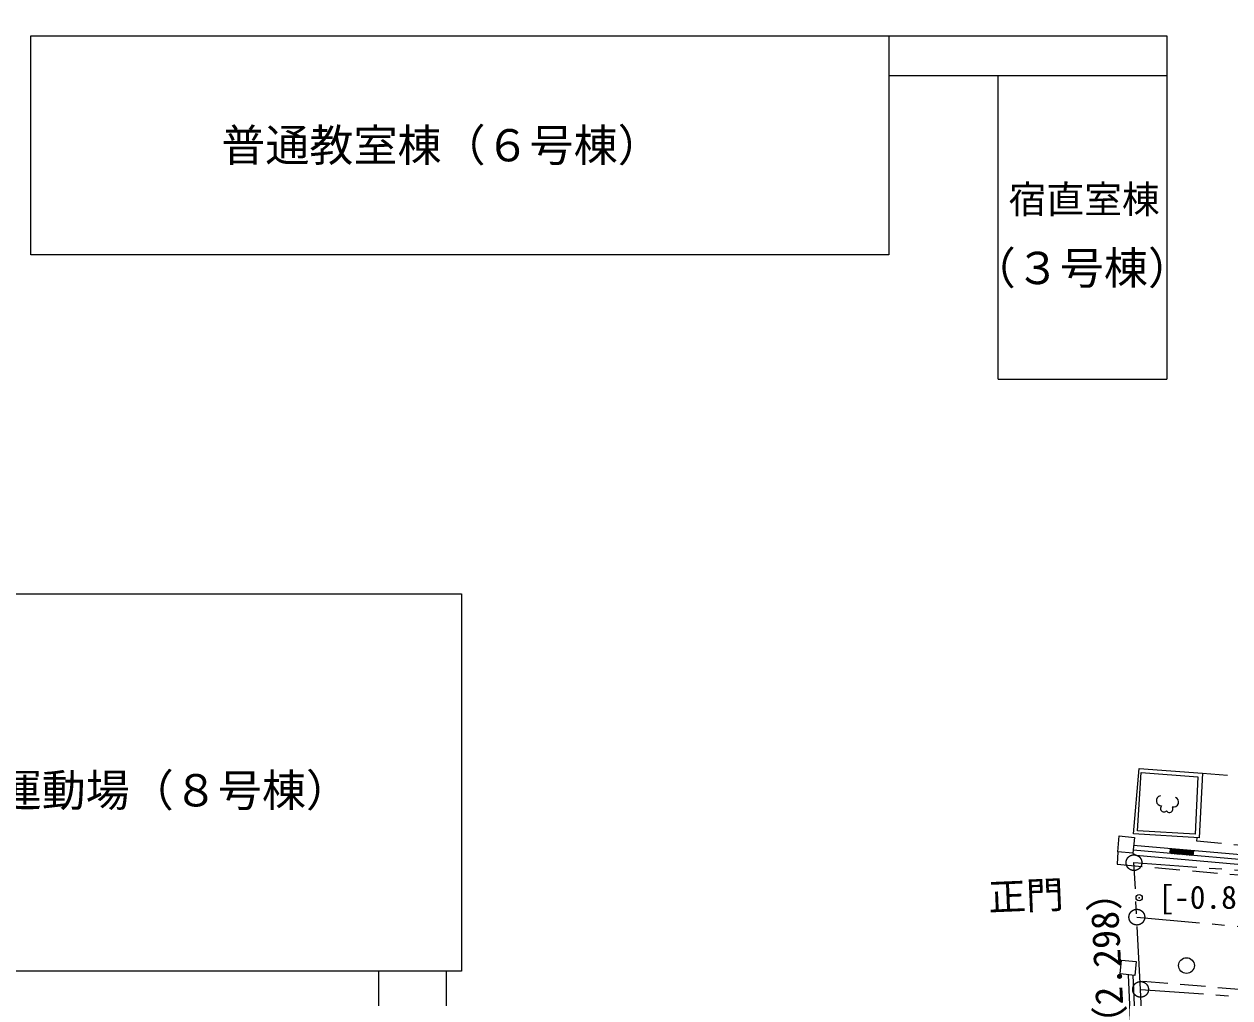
# Model space of a CAD drawing. Units: millimetres at full size, sheet at 1:400; details may follow other scales. Extents: x -117226 to 115574, y -80033 to 82367.
# Drawn here: x -859 to 37455, y 10407 to 41334 of the extents above; entities that cross this region are included whole.
import ezdxf
from ezdxf.enums import TextEntityAlignment as Align

# ---------------------------------------------------------------- set-up
doc = ezdxf.new("R2010")
doc.units = ezdxf.units.MM
doc.header["$LTSCALE"] = 400
doc.header["$PDMODE"] = 32
doc.header["$PDSIZE"] = 200
doc.linetypes.add('CHAIN1', pattern=[8, 5, -1, 1, -1])
doc.linetypes.add('DASHED2', pattern=[3, 2, -1])
for name, color, linetype, lineweight in [('0-0_通芯', 7, 'CHAIN1', 9), ('0-9_文字', 3, 'Continuous', 9), ('9-9_文字', 3, 'Continuous', 13), ('E-1_太線', 4, 'Continuous', 5)]:
    doc.layers.add(name, color=color, linetype=linetype, lineweight=lineweight)
doc.layers.add('5-9_文字', color=2, linetype='Continuous')
doc.layers.add('7-E_ その他', color=3, linetype='Continuous')
doc.styles.add('ＭＳ ゴシック', font='')
doc.styles.get('ＭＳ ゴシック').set_extended_font_data('MS Gothic')

msp = doc.modelspace()

# ---------------------------------------------------------------- linework, layer by layer
at = {"layer": '0-0_通芯'}
msp.add_line((34497.4, 12970.6), (58814.5, 10795.7), dxfattribs=at)
for points in [[(34617.5, 10675.5), (34406.8, 14701.2), (55169, 13212.1)], [(35524.5, -10210.3), (34617.4, 10675.8), (54882.8, 9222.3), (54710.8, -9112.4)]]:
    msp.add_lwpolyline(points, dxfattribs=at)
for centre in [(34406.8, 14701.2), (34497.4, 12970.6), (34617.4, 10675.8)]:
    msp.add_circle(centre, 250, dxfattribs=at)
at = {"layer": '5-9_文字'}
msp.add_point((34571.5, 13589.1), dxfattribs=at)
at = {"layer": '9-9_文字'}
for p, q in [((-644.9, 40957.3), (26620.4, 40957.3)), ((-644.9, 34010.3), (-644.9, 40957.3)), ((26620.4, 40957.3), (26620.4, 34010.3)), ((35450.3, 39691.1), (30088.8, 39691.1)), ((30088.8, 30053.2), (30088.8, 39691.1)), ((35450.3, 39691.1), (35450.3, 30053.2)), ((26620.4, 34010.3), (-644.9, 34010.3)), ((30088.8, 30053.2), (35450.3, 30053.2)), ((13033.9, 23243.9), (13033.9, 11255.6)), ((13033.9, 11255.6), (-7530.1, 11255.6))]:
    msp.add_line(p, q, dxfattribs=at)
at = {"layer": '9-9_文字', "color": 7, "lineweight": 9}
for p, q in [((26620.4, 40957.3), (35450.3, 40957.3)), ((35450.3, 40957.3), (35450.3, 39691.1)), ((30088.8, 39691.1), (26620.4, 39691.1)), ((10415.6, 6676.2), (10415.6, 11255.6)), ((12563.4, 4887.6), (12563.4, 11255.6))]:
    msp.add_line(p, q, dxfattribs=at)
at = {"layer": '9-9_文字', "color": 4, "lineweight": 5}
for p, q in [((34388.2, 15611.5), (34569, 17696.9)), ((34569, 17696.9), (36582.8, 17548.7)), ((36582.8, 17548.7), (36481.1, 15489.3)), ((36481.1, 15489.3), (34388.2, 15611.5))]:
    msp.add_line(p, q, dxfattribs=at)
at = {"layer": '9-9_文字', "color": 4, "linetype": 'DASHED2', "lineweight": 5}
for p, q in [((36582.8, 17548.7), (48181.3, 16555.5)), ((36401.8, 15378.7), (36414.3, 15493.2)), ((47938.4, 14319.1), (36401.8, 15378.7))]:
    msp.add_line(p, q, dxfattribs=at)
at = {"layer": '9-9_文字'}
msp.add_lwpolyline([(-7530.1, 11255.6), (-7530.1, 23243.9), (13033.9, 23243.9)], dxfattribs=at)
at = {"layer": '9-9_文字', "color": 4, "lineweight": 5}
for points in [[(34516.7, 15709), (34632.2, 17563.4), (36435.1, 17427.6)], [(36435.1, 17427.6), (36348.1, 15604.3), (34516.7, 15709)]]:
    msp.add_lwpolyline(points, dxfattribs=at)
for centre, radius, start, end in [((35274.6, 16665.7), 157.5, 100.43099, 274.43681), ((35362.9, 16425.6), 112.5, 132.50279, 314.14571), ((35533.9, 16408.7), 112.5, 214.5606, 36.20353), ((35667.5, 16626.8), 157.5, 254.2695, 68.27532)]:
    msp.add_arc(centre, radius, start, end, dxfattribs=at)
at = {"layer": 'E-1_太線'}
for p, q in [((35559, 15146.6), (35545.9, 14997.2)), ((35558.5, 14996.1), (35547, 15009.8)), ((35547.6, 15017.5), (35688.1, 15135.3)), ((35611.3, 14991.5), (35551.6, 15062.7)), ((35552.3, 15070.3), (35635.2, 15139.9)), ((35664.2, 14986.8), (35556.2, 15115.5)), ((35556.9, 15123.2), (35582.4, 15144.6)), ((35578.4, 14994.3), (35740.9, 15130.7)), ((35717, 14982.2), (35580.7, 15144.7)), ((35631.2, 14989.7), (35793.7, 15126)), ((35769.8, 14977.6), (35633.5, 15140.1)), ((35684, 14985.1), (35846.6, 15121.4)), ((35822.7, 14972.9), (35686.3, 15135.5)), ((35736.9, 14980.4), (35899.4, 15116.8)), ((35875.5, 14968.3), (35739.2, 15130.8)), ((35789.7, 14975.8), (35952.2, 15112.1)), ((35928.3, 14963.7), (35792, 15126.2)), ((35842.5, 14971.2), (36005.1, 15107.5)), ((35981.1, 14959), (35844.8, 15121.6)), ((35895.4, 14966.6), (36057.9, 15102.9)), ((36034, 14954.4), (35897.6, 15116.9)), ((35948.2, 14961.9), (36110.7, 15098.2)), ((36086.8, 14949.8), (35950.5, 15112.3)), ((36001, 14957.3), (36163.5, 15093.6)), ((36139.6, 14945.1), (36003.3, 15107.7)), ((36053.8, 14952.7), (36216.4, 15089)), ((36192.5, 14940.5), (36056.1, 15103)), ((36106.7, 14948), (36269.2, 15084.4)), ((36245.3, 14935.9), (36109, 15098.4)), ((36159.5, 14943.4), (36304.7, 15065.2)), ((36293.4, 14936.8), (36161.8, 15093.8)), ((36212.3, 14938.8), (36300.1, 15012.4)), ((36298.1, 14989.7), (36214.6, 15089.1)), ((36265.2, 14934.1), (36295.4, 14959.5)), ((36302.7, 15042.5), (36267.5, 15084.5)), ((36293, 14931.7), (36306.1, 15081.1))]:
    msp.add_line(p, q, dxfattribs=at)
at = {"layer": 'E-1_太線', "linetype": 'DASHED2'}
msp.add_line((42655.8, 10261.7), (34387.7, 10956.1), dxfattribs=at)
at = {"layer": 'E-1_太線'}
for points in [[(51944.9, 69535.9), (52705.6, 63483.2), (53330.4, 57422.4), (54539.1, 46806.4), (55737.2, 36071.1), (56643.6, 27415.3), (57799.9, 17612.3), (58417.6, 12981.5), (52744.4, 13502), (44486.4, 14213.4), (34382.6, 15099.2)], [(51789.4, 69525.3), (52570.5, 63447.8), (53198.6, 57403), (54371.7, 46920.3), (55561.8, 36104.6), (56494.6, 27397.9), (57703.4, 17568.4), (58221.6, 13206.8), (52757.4, 13651.4), (44499.4, 14362.9), (34395.7, 15248.6)], [(34371.4, 15002.5), (34462.4, 14937.9), (37235.1, 14698.5), (39489.1, 14489.5), (41204.3, 14333.9), (42648.8, 14239.8), (44125, 14114.6), (46438.4, 13885.8), (49909.6, 13605.1), (52486.5, 13378.4), (55458.3, 13112.4), (57902.8, 12802.3), (58370.7, 12998.2)], [(33510.1, -42809.8), (35599.6, -41787.7), (36536.4, -41335.1), (36330.3, -36637.9), (36026.4, -29315.9), (35614.6, -21098.9), (35398.7, -17067.8), (34986.2, -6582.6), (34620.8, 2303.4), (34229.4, 11140.9)], [(33574.7, -42945.2), (35665.5, -41922.5), (36690.5, -41427.3), (36480.2, -36631.6), (36176.3, -29309.5), (35764.5, -21091.5), (35548.5, -17060.5), (35136.1, -6576.2), (34770.7, 2309.8), (34380.2, 11126)]]:
    msp.add_lwpolyline(points, dxfattribs=at)
for points in [[(33938.9, 15552.7), (34421.1, 15505), (34371.4, 15002.5), (33889.2, 15050.2)], [(34007.3, 11609.4), (34476.4, 11563), (34432.7, 11120.8), (33963.5, 11167.2)]]:
    msp.add_lwpolyline(points, close=True, dxfattribs=at)
at = {"layer": 'E-1_太線', "linetype": 'DASHED2'}
msp.add_lwpolyline([(33889.2, 15050.2), (33871.2, 14654.6), (37735.9, 14309.6), (45653.5, 13640.6), (53416.2, 12961.4), (56181.1, 12724.8)], dxfattribs=at)
at = {"layer": 'E-1_太線'}
msp.add_circle((36075.2, 11432.5), 250, dxfattribs=at)

# ---------------------------------------------------------------- texts
at = {"layer": '0-9_文字', "style": 'ＭＳ ゴシック'}
msp.add_text('（2.298）', height=879.8, rotation=92.996, dxfattribs=at).set_placement((34391.7, 9011.5), align=Align.BOTTOM_LEFT)
at = {"layer": '5-9_文字', "style": 'ＭＳ ゴシック'}
msp.add_text('[-0.810]', height=733.1, dxfattribs=at).set_placement((35183.7, 13015.9), align=Align.BOTTOM_LEFT)
at = {"layer": '7-E_ その他', "style": 'ＭＳ ゴシック'}
msp.add_text('正門', height=879.8, rotation=2.378, dxfattribs=at).set_placement((29804, 12897.8), align=Align.BOTTOM_LEFT)
at = {"layer": '9-9_文字', "style": 'ＭＳ ゴシック'}
for s, height, p in [('普通教室棟（６号棟）', 1026, (5407.3, 36666.8)), ('宿直室棟', 879.8, (30425.4, 35065.1)), ('（３号棟）', 1026, (29252.9, 32767.7)), ('屋内運動場（８号棟）', 1026, (-4498.3, 16179.1))]:
    msp.add_text(s, height=height, dxfattribs=at).set_placement(p, align=Align.BOTTOM_LEFT)

doc.saveas('drawing.dxf')
